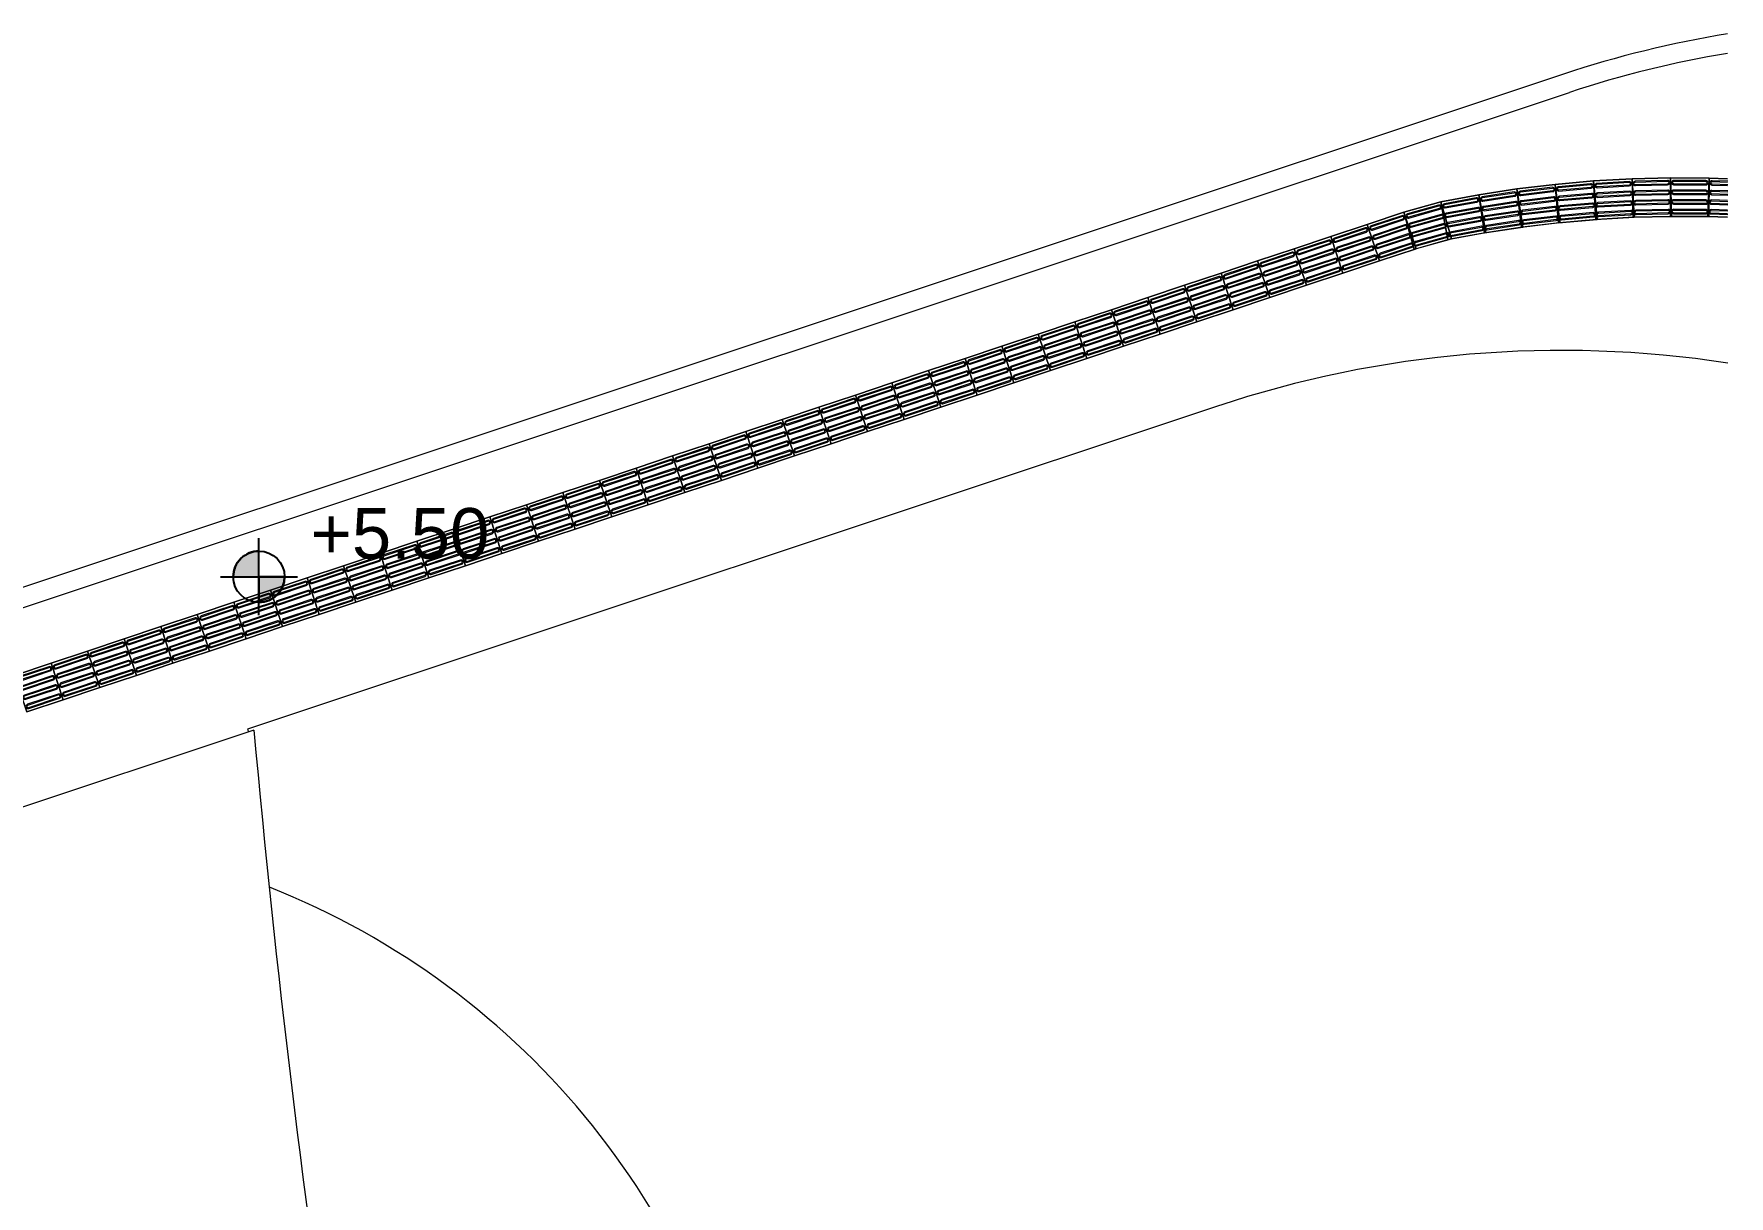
# Model space of a CAD drawing. Header units: millimetres. Extents: x 10569 to 232243, y -25347 to 80743.
# Drawn here: x 115981 to 129177, y 66414 to 75459 of the extents above; entities that cross this region are included whole.
import ezdxf

# ---------------------------------------------------------------- set-up
doc = ezdxf.new("R2010")
doc.units = ezdxf.units.MM
for name, color, linetype, lineweight in [('A-ANNO-NOTE', 131, 'Continuous', 25), ('A-FLOR', 192, 'Continuous', 9), ('A-GENM', 13, 'Continuous', 20)]:
    doc.layers.add(name, color=color, linetype=linetype, lineweight=lineweight)
doc.styles.add('Arial_1', font='arial.ttf', dxfattribs={"height": 393.413174})

# ---------------------------------------------------------------- blocks, each defined once
blk = doc.blocks.new('DLN_Tactile - Directional Tiles-3867766-TENDER DRAFT G_F')
at = {"layer": 'A-GENM'}
for p, q in [((150, 150), (-150, 150)), ((-150, 150), (-150, -150)), ((-150, -150), (-150, 150)), ((-150, 150), (150, 150)), ((150, -150), (150, 150)), ((150, 150), (150, -150)), ((-129.5, 125.5), (-129.5, -125.5)), ((-123.5, -125.5), (-123.5, 125.5)), ((-101.5, 125.5), (-101.5, -125.5)), ((-95.5, -125.5), (-95.5, 125.5)), ((-54.5, 125.5), (-54.5, -125.5)), ((-48.5, -125.5), (-48.5, 125.5)), ((-26.5, 125.5), (-26.5, -125.5)), ((-20.5, -125.5), (-20.5, 125.5)), ((20.5, 125.5), (20.5, -125.5)), ((26.5, -125.5), (26.5, 125.5)), ((48.5, 125.5), (48.5, -125.5)), ((54.5, -125.5), (54.5, 125.5)), ((95.5, 125.5), (95.5, -125.5)), ((101.5, -125.5), (101.5, 125.5)), ((123.5, 125.5), (123.5, -125.5)), ((129.5, -125.5), (129.5, 125.5)), ((-150, -150), (150, -150)), ((150, -150), (-150, -150))]:
    blk.add_line(p, q, dxfattribs=at)
for centre, radius, start, end in [((-112.5, 125.5), 17, 360, 180), ((-112.5, 125.5), 11, 360, 180), ((-37.5, 125.5), 17, 360, 180), ((-37.5, 125.5), 11, 360, 180), ((37.5, 125.5), 17, 360, 180), ((37.5, 125.5), 11, 360, 180), ((112.5, 125.5), 17, 360, 180), ((112.5, 125.5), 11, 360, 180), ((-112.5, -125.5), 17, 180, 360), ((-112.5, -125.5), 11, 180, 360), ((-37.5, -125.5), 17, 180, 360), ((-37.5, -125.5), 11, 180, 360), ((37.5, -125.5), 17, 180, 360), ((37.5, -125.5), 11, 180, 360), ((112.5, -125.5), 17, 180, 360), ((112.5, -125.5), 11, 180, 360)]:
    blk.add_arc(centre, radius, start, end, dxfattribs=at)
blk = doc.blocks.new('DLN_Tactile - Directional Tiles-V762-TENDER DRAFT G_F')
at = {"layer": 'A-GENM'}
for p, q in [((150, 150), (-150, 150)), ((-150, 150), (-150, -150)), ((-150, -142.9), (-150, 150)), ((-150, 150), (150, 150)), ((150, -150), (150, 150)), ((150, 150), (150, -150)), ((-129.5, 125.5), (-129.5, -125.5)), ((-123.5, -125.5), (-123.5, 125.5)), ((-101.5, 125.5), (-101.5, -125.5)), ((-95.5, -125.5), (-95.5, 125.5)), ((-54.5, 125.5), (-54.5, -125.5)), ((-48.5, -125.5), (-48.5, 125.5)), ((-26.5, 125.5), (-26.5, -125.5)), ((-20.5, -125.5), (-20.5, 125.5)), ((20.5, 125.5), (20.5, -125.5)), ((26.5, -125.5), (26.5, 125.5)), ((48.5, 125.5), (48.5, -125.5)), ((54.5, -125.5), (54.5, 125.5)), ((95.5, 125.5), (95.5, -125.5)), ((101.5, -125.5), (101.5, 125.5)), ((123.5, 125.5), (123.5, -125.5)), ((129.5, -125.5), (129.5, 125.5)), ((-150, -150), (-150, -142.9)), ((-150, -150), (150, -150)), ((150, -150), (-150, -150))]:
    blk.add_line(p, q, dxfattribs=at)
for centre, radius, start, end in [((-112.5, 125.5), 17, 360, 180), ((-112.5, 125.5), 11, 360, 180), ((-37.5, 125.5), 17, 360, 180), ((-37.5, 125.5), 11, 360, 180), ((37.5, 125.5), 17, 360, 180), ((37.5, 125.5), 11, 360, 180), ((112.5, 125.5), 17, 360, 180), ((112.5, 125.5), 11, 360, 180), ((-112.5, -125.5), 17, 180, 360), ((-112.5, -125.5), 11, 180, 360), ((-37.5, -125.5), 17, 180, 360), ((-37.5, -125.5), 11, 180, 360), ((37.5, -125.5), 17, 180, 360), ((37.5, -125.5), 11, 180, 360), ((112.5, -125.5), 17, 180, 360), ((112.5, -125.5), 11, 180, 360)]:
    blk.add_arc(centre, radius, start, end, dxfattribs=at)
blk = doc.blocks.new('DLN_Tactile - Directional Tiles-V763-TENDER DRAFT G_F')
at = {"layer": 'A-GENM'}
for p, q in [((150, 150), (-150, 150)), ((-150, 150), (-150, -150)), ((-150, 143), (-150, 150)), ((-150, 150), (150, 150)), ((-150, -136), (-150, 143)), ((150, -150), (150, 150)), ((150, 150), (150, -150)), ((-129, 126), (-129, -125)), ((-123, -125), (-123, 126)), ((-101, 126), (-101, -125)), ((-95, -125), (-95, 126)), ((-54, 126), (-54, -125)), ((-48, -125), (-48, 126)), ((-26, 126), (-26, -125)), ((-20, -125), (-20, 126)), ((21, 126), (21, -125)), ((27, -125), (27, 126)), ((49, 126), (49, -125)), ((55, -125), (55, 126)), ((96, 126), (96, -125)), ((102, -125), (102, 126)), ((124, 126), (124, -125)), ((130, -125), (130, 126)), ((-150, -150), (-150, -136)), ((-150, -150), (150, -150)), ((150, -150), (-150, -150))]:
    blk.add_line(p, q, dxfattribs=at)
for centre, radius, start, end in [((-112, 126), 17, 360, 180), ((-112, 126), 11, 360, 180), ((-37, 126), 17, 360, 180), ((-37, 126), 11, 360, 180), ((38, 126), 17, 360, 180), ((38, 126), 11, 360, 180), ((113, 126), 17, 360, 180), ((113, 126), 11, 360, 180), ((-112, -125), 17, 180, 360), ((-112, -125), 11, 180, 360), ((-37, -125), 17, 180, 360), ((-37, -125), 11, 180, 360), ((38, -125), 17, 180, 360), ((38, -125), 11, 180, 360), ((113, -125), 17, 180, 360), ((113, -125), 11, 180, 360)]:
    blk.add_arc(centre, radius, start, end, dxfattribs=at)
blk = doc.blocks.new('DLN_Tactile - Directional Tiles-V764-TENDER DRAFT G_F')
at = {"layer": 'A-GENM'}
for p, q in [((150, 150), (-150, 150)), ((-150, 150), (-150, -150)), ((-150, 136), (-150, 150)), ((-150, 150), (150, 150)), ((-150, -145), (-150, 136)), ((150, -150), (150, 150)), ((150, 150), (150, -150)), ((-129, 126), (-129, -125)), ((-123, -125), (-123, 126)), ((-101, 126), (-101, -125)), ((-95, -125), (-95, 126)), ((-54, 126), (-54, -125)), ((-48, -125), (-48, 126)), ((-26, 126), (-26, -125)), ((-20, -125), (-20, 126)), ((21, 126), (21, -125)), ((27, -125), (27, 126)), ((49, 126), (49, -125)), ((55, -125), (55, 126)), ((96, 126), (96, -125)), ((102, -125), (102, 126)), ((124, 126), (124, -125)), ((130, -125), (130, 126)), ((-150, -150), (-150, -145)), ((-150, -150), (150, -150)), ((150, -150), (-150, -150))]:
    blk.add_line(p, q, dxfattribs=at)
for centre, radius, start, end in [((-112, 126), 17, 360, 180), ((-112, 126), 11, 360, 180), ((-37, 126), 17, 360, 180), ((-37, 126), 11, 360, 180), ((38, 126), 17, 360, 180), ((38, 126), 11, 360, 180), ((113, 126), 17, 360, 180), ((113, 126), 11, 360, 180), ((-112, -125), 17, 180, 360), ((-112, -125), 11, 180, 360), ((-37, -125), 17, 180, 360), ((-37, -125), 11, 180, 360), ((38, -125), 17, 180, 360), ((38, -125), 11, 180, 360), ((113, -125), 17, 180, 360), ((113, -125), 11, 180, 360)]:
    blk.add_arc(centre, radius, start, end, dxfattribs=at)
blk = doc.blocks.new('DLN_Tactile - Directional Tiles-V765-TENDER DRAFT G_F')
at = {"layer": 'A-GENM'}
for p, q in [((150, 150), (-150, 150)), ((-150, 150), (-150, -150)), ((-150, 145), (-150, 150)), ((-150, 150), (150, 150)), ((-150, -145), (-150, 145)), ((150, -150), (150, 150)), ((150, 150), (150, -150)), ((-129, 126), (-129, -125)), ((-123, -125), (-123, 126)), ((-101, 126), (-101, -125)), ((-95, -125), (-95, 126)), ((-54, 126), (-54, -125)), ((-48, -125), (-48, 126)), ((-26, 126), (-26, -125)), ((-20, -125), (-20, 126)), ((21, 126), (21, -125)), ((27, -125), (27, 126)), ((49, 126), (49, -125)), ((55, -125), (55, 126)), ((96, 126), (96, -125)), ((102, -125), (102, 126)), ((124, 126), (124, -125)), ((130, -125), (130, 126)), ((-150, -150), (-150, -145)), ((-150, -150), (150, -150)), ((150, -150), (-150, -150))]:
    blk.add_line(p, q, dxfattribs=at)
for centre, radius, start, end in [((-112, 126), 17, 360, 180), ((-112, 126), 11, 360, 180), ((-37, 126), 17, 360, 180), ((-37, 126), 11, 360, 180), ((38, 126), 17, 360, 180), ((38, 126), 11, 360, 180), ((113, 126), 17, 360, 180), ((113, 126), 11, 360, 180), ((-112, -125), 17, 180, 360), ((-112, -125), 11, 180, 360), ((-37, -125), 17, 180, 360), ((-37, -125), 11, 180, 360), ((38, -125), 17, 180, 360), ((38, -125), 11, 180, 360), ((113, -125), 17, 180, 360), ((113, -125), 11, 180, 360)]:
    blk.add_arc(centre, radius, start, end, dxfattribs=at)
blk = doc.blocks.new('DLN_Tactile - Directional Tiles-V766-TENDER DRAFT G_F')
at = {"layer": 'A-GENM'}
for p, q in [((150, 150), (-150, 150)), ((-150, 150), (-150, -150)), ((-150, 145), (-150, 150)), ((-150, 150), (150, 150)), ((-150, -145), (-150, 145)), ((150, -150), (150, 150)), ((150, 150), (150, -150)), ((-129, 126), (-129, -125)), ((-123, -125), (-123, 126)), ((-101, 126), (-101, -125)), ((-95, -125), (-95, 126)), ((-54, 126), (-54, -125)), ((-48, -125), (-48, 126)), ((-26, 126), (-26, -125)), ((-20, -125), (-20, 126)), ((21, 126), (21, -125)), ((27, -125), (27, 126)), ((49, 126), (49, -125)), ((55, -125), (55, 126)), ((96, 126), (96, -125)), ((102, -125), (102, 126)), ((124, 126), (124, -125)), ((130, -125), (130, 126)), ((-150, -150), (-150, -145)), ((-150, -150), (150, -150)), ((150, -150), (-150, -150))]:
    blk.add_line(p, q, dxfattribs=at)
for centre, radius, start, end in [((-112, 126), 17, 360, 180), ((-112, 126), 11, 360, 180), ((-37, 126), 17, 360, 180), ((-37, 126), 11, 360, 180), ((38, 126), 17, 360, 180), ((38, 126), 11, 360, 180), ((113, 126), 17, 360, 180), ((113, 126), 11, 360, 180), ((-112, -125), 17, 180, 360), ((-112, -125), 11, 180, 360), ((-37, -125), 17, 180, 360), ((-37, -125), 11, 180, 360), ((38, -125), 17, 180, 360), ((38, -125), 11, 180, 360), ((113, -125), 17, 180, 360), ((113, -125), 11, 180, 360)]:
    blk.add_arc(centre, radius, start, end, dxfattribs=at)
blk = doc.blocks.new('DLN_Tactile - Directional Tiles-V767-TENDER DRAFT G_F')
at = {"layer": 'A-GENM'}
for p, q in [((150, 150), (-150, 150)), ((-150, 150), (-150, -150)), ((-150, 145), (-150, 150)), ((-150, 150), (150, 150)), ((-150, -145), (-150, 145)), ((150, -150), (150, 150)), ((150, 150), (150, -150)), ((-129, 126), (-129, -125)), ((-123, -125), (-123, 126)), ((-101, 126), (-101, -125)), ((-95, -125), (-95, 126)), ((-54, 126), (-54, -125)), ((-48, -125), (-48, 126)), ((-26, 126), (-26, -125)), ((-20, -125), (-20, 126)), ((21, 126), (21, -125)), ((27, -125), (27, 126)), ((49, 126), (49, -125)), ((55, -125), (55, 126)), ((96, 126), (96, -125)), ((102, -125), (102, 126)), ((124, 126), (124, -125)), ((130, -125), (130, 126)), ((-150, -150), (-150, -145)), ((-150, -150), (150, -150)), ((150, -150), (-150, -150))]:
    blk.add_line(p, q, dxfattribs=at)
for centre, radius, start, end in [((-112, 126), 17, 360, 180), ((-112, 126), 11, 360, 180), ((-37, 126), 17, 360, 180), ((-37, 126), 11, 360, 180), ((38, 126), 17, 360, 180), ((38, 126), 11, 360, 180), ((113, 126), 17, 360, 180), ((113, 126), 11, 360, 180), ((-112, -125), 17, 180, 360), ((-112, -125), 11, 180, 360), ((-37, -125), 17, 180, 360), ((-37, -125), 11, 180, 360), ((38, -125), 17, 180, 360), ((38, -125), 11, 180, 360), ((113, -125), 17, 180, 360), ((113, -125), 11, 180, 360)]:
    blk.add_arc(centre, radius, start, end, dxfattribs=at)
blk = doc.blocks.new('DLN_Tactile - Directional Tiles-V768-TENDER DRAFT G_F')
at = {"layer": 'A-GENM'}
for p, q in [((150, 150), (-150, 150)), ((-150, 150), (-150, -150)), ((-150, 145), (-150, 150)), ((-150, 150), (150, 150)), ((-150, -145), (-150, 145)), ((150, -150), (150, 150)), ((150, 150), (150, -150)), ((-129, 126), (-129, -125)), ((-123, -125), (-123, 126)), ((-101, 126), (-101, -125)), ((-95, -125), (-95, 126)), ((-54, 126), (-54, -125)), ((-48, -125), (-48, 126)), ((-26, 126), (-26, -125)), ((-20, -125), (-20, 126)), ((21, 126), (21, -125)), ((27, -125), (27, 126)), ((49, 126), (49, -125)), ((55, -125), (55, 126)), ((96, 126), (96, -125)), ((102, -125), (102, 126)), ((124, 126), (124, -125)), ((130, -125), (130, 126)), ((-150, -150), (-150, -145)), ((-150, -150), (150, -150)), ((150, -150), (-150, -150))]:
    blk.add_line(p, q, dxfattribs=at)
for centre, radius, start, end in [((-112, 126), 17, 360, 180), ((-112, 126), 11, 360, 180), ((-37, 126), 17, 360, 180), ((-37, 126), 11, 360, 180), ((38, 126), 17, 360, 180), ((38, 126), 11, 360, 180), ((113, 126), 17, 360, 180), ((113, 126), 11, 360, 180), ((-112, -125), 17, 180, 360), ((-112, -125), 11, 180, 360), ((-37, -125), 17, 180, 360), ((-37, -125), 11, 180, 360), ((38, -125), 17, 180, 360), ((38, -125), 11, 180, 360), ((113, -125), 17, 180, 360), ((113, -125), 11, 180, 360)]:
    blk.add_arc(centre, radius, start, end, dxfattribs=at)
blk = doc.blocks.new('DLN_Tactile - Directional Tiles-V769-TENDER DRAFT G_F')
at = {"layer": 'A-GENM'}
for p, q in [((150, 150), (-150, 150)), ((-150, 150), (-150, -150)), ((-150, 145), (-150, 150)), ((-150, 150), (150, 150)), ((-150, -145), (-150, 145)), ((150, -150), (150, 150)), ((150, 150), (150, -150)), ((-129, 126), (-129, -125)), ((-123, -125), (-123, 126)), ((-101, 126), (-101, -125)), ((-95, -125), (-95, 126)), ((-54, 126), (-54, -125)), ((-48, -125), (-48, 126)), ((-26, 126), (-26, -125)), ((-20, -125), (-20, 126)), ((21, 126), (21, -125)), ((27, -125), (27, 126)), ((49, 126), (49, -125)), ((55, -125), (55, 126)), ((96, 126), (96, -125)), ((102, -125), (102, 126)), ((124, 126), (124, -125)), ((130, -125), (130, 126)), ((-150, -150), (-150, -145)), ((-150, -150), (150, -150)), ((150, -150), (-150, -150))]:
    blk.add_line(p, q, dxfattribs=at)
for centre, radius, start, end in [((-112, 126), 17, 360, 180), ((-112, 126), 11, 360, 180), ((-37, 126), 17, 360, 180), ((-37, 126), 11, 360, 180), ((38, 126), 17, 360, 180), ((38, 126), 11, 360, 180), ((113, 126), 17, 360, 180), ((113, 126), 11, 360, 180), ((-112, -125), 17, 180, 360), ((-112, -125), 11, 180, 360), ((-37, -125), 17, 180, 360), ((-37, -125), 11, 180, 360), ((38, -125), 17, 180, 360), ((38, -125), 11, 180, 360), ((113, -125), 17, 180, 360), ((113, -125), 11, 180, 360)]:
    blk.add_arc(centre, radius, start, end, dxfattribs=at)
blk = doc.blocks.new('DLN_Tactile - Directional Tiles-V770-TENDER DRAFT G_F')
at = {"layer": 'A-GENM'}
for p, q in [((150, 150), (-150, 150)), ((-150, 150), (-150, -150)), ((-150, 145), (-150, 150)), ((-150, 150), (150, 150)), ((-150, -145), (-150, 145)), ((150, -150), (150, 150)), ((150, 150), (150, -150)), ((-129, 126), (-129, -125)), ((-123, -125), (-123, 126)), ((-101, 126), (-101, -125)), ((-95, -125), (-95, 126)), ((-54, 126), (-54, -125)), ((-48, -125), (-48, 126)), ((-26, 126), (-26, -125)), ((-20, -125), (-20, 126)), ((21, 126), (21, -125)), ((27, -125), (27, 126)), ((49, 126), (49, -125)), ((55, -125), (55, 126)), ((96, 126), (96, -125)), ((102, -125), (102, 126)), ((124, 126), (124, -125)), ((130, -125), (130, 126)), ((-150, -150), (-150, -145)), ((-150, -150), (150, -150)), ((150, -150), (-150, -150))]:
    blk.add_line(p, q, dxfattribs=at)
for centre, radius, start, end in [((-112, 126), 17, 360, 180), ((-112, 126), 11, 360, 180), ((-37, 126), 17, 360, 180), ((-37, 126), 11, 360, 180), ((38, 126), 17, 360, 180), ((38, 126), 11, 360, 180), ((113, 126), 17, 360, 180), ((113, 126), 11, 360, 180), ((-112, -125), 17, 180, 360), ((-112, -125), 11, 180, 360), ((-37, -125), 17, 180, 360), ((-37, -125), 11, 180, 360), ((38, -125), 17, 180, 360), ((38, -125), 11, 180, 360), ((113, -125), 17, 180, 360), ((113, -125), 11, 180, 360)]:
    blk.add_arc(centre, radius, start, end, dxfattribs=at)
blk = doc.blocks.new('DLN_Tactile - Directional Tiles-V771-TENDER DRAFT G_F')
at = {"layer": 'A-GENM'}
for p, q in [((150, 150), (-150, 150)), ((-150, 150), (-150, -5)), ((-150, 145), (-150, 150)), ((-150, 150), (150, 150)), ((-150, -5), (-150, 145)), ((150, 6), (150, 150)), ((150, 150), (150, 6)), ((-129, 126), (-129, -5)), ((-123, -4), (-123, 126)), ((-101, 126), (-101, -4)), ((-95, -3), (-95, 126)), ((-54, 126), (-54, -2)), ((-48, -2), (-48, 126)), ((-26, 126), (-26, -1)), ((-20, 0), (-20, 126)), ((21, 126), (21, 1)), ((27, 1), (27, 126)), ((49, 126), (49, 2)), ((55, 2), (55, 126)), ((96, 126), (96, 4)), ((102, 4), (102, 126)), ((124, 126), (124, 5)), ((130, 5), (130, 126))]:
    blk.add_line(p, q, dxfattribs=at)
for centre, radius in [((-112, 126), 17), ((-112, 126), 11), ((-37, 126), 17), ((-37, 126), 11), ((38, 126), 17), ((38, 126), 11), ((113, 126), 17), ((113, 126), 11)]:
    blk.add_arc(centre, radius, 360, 180, dxfattribs=at)
blk = doc.blocks.new('DLN_Slab Level Mark - FFL-2mm_Type 2-2670450-TENDER DRAFT G_F')
at = {"layer": 'A-ANNO-NOTE', "lineweight": 5}
h = blk.add_hatch(color=256, dxfattribs=at)
edge = h.paths.add_edge_path(flags=0)
edge.add_arc((0, 0), 1, 0, 90, ccw=False)
edge.add_line((1, 0), (0, 0))
edge.add_line((0, 0), (0, 1))
h = blk.add_hatch(color=256, dxfattribs=at)
edge = h.paths.add_edge_path(flags=0)
edge.add_arc((0, 0), 1, 180, 270, ccw=False)
edge.add_line((-1, 0), (0, 0))
edge.add_line((0, 0), (0, -1))
at = {"layer": 'A-ANNO-NOTE'}
for p, q in [((0, 1.5), (0, -1.5)), ((0, 1), (0, 0)), ((0, 0), (-1, 0)), ((0, -1), (0, 0)), ((0, 0), (1, 0)), ((-1.5, 0), (1.5, 0))]:
    blk.add_line(p, q, dxfattribs=at)
blk.add_circle((0, 0), 1, dxfattribs=at)
for start, end in [(360, 90), (180, 270)]:
    blk.add_arc((0, 0), 1, start, end, dxfattribs=at)

msp = doc.modelspace()

# ---------------------------------------------------------------- linework, layer by layer
at = {"layer": 'A-FLOR'}
for p, q in [((127888.52768, 75145.62407), (105913.11462, 67825.92216)), ((105960.5171, 67683.60911), (127935.71764, 75003.24023)), ((125187.73342, 72559.6044), (117644.40209, 70047.02652)), ((117694.08668, 70040.31626), (113164.15254, 68530.37227)), ((117644.40209, 70047.02652), (117651.31453, 70026.05919))]:
    msp.add_line(p, q, dxfattribs=at)
for centre, radius, start, end in [((130448.16978, 67460.68865), 8100, 99.109864745, 108.421507289), ((130448.16978, 67460.68865), 7950, 99.282747608, 108.423108742), ((127873.87406, 64495.19813), 8500, 81.256305534, 108.4221926), ((207281.99818, 78093.99791), 89949.18384, 185.1369086619, 188.7048375254), ((115571.94882, 63143.95281), 6100, 9.078292012, 68.433923993)]:
    msp.add_arc(centre, radius, start, end, dxfattribs=at)

# ---------------------------------------------------------------- block references
at = {"layer": 'A-ANNO-NOTE', "xscale": 200, "yscale": 200, "zscale": 200, "rotation": 89.99999999999993}
msp.add_blockref('DLN_Slab Level Mark - FFL-2mm_Type 2-2670450-TENDER DRAFT G_F', (117732.81962, 71233.88143), dxfattribs=at)
at = {"layer": 'A-GENM'}
for name, p, rotation in [('DLN_Tactile - Directional Tiles-V767-TENDER DRAFT G_F', (127986.16249, 74151.26836), 95.06296014306045), ('DLN_Tactile - Directional Tiles-V768-TENDER DRAFT G_F', (128280.6217, 74172.68751), 93.25784717669791), ('DLN_Tactile - Directional Tiles-V769-TENDER DRAFT G_F', (128575.61785, 74184.82938), 91.45601703522347), ('DLN_Tactile - Directional Tiles-V770-TENDER DRAFT G_F', (128870.92587, 74187.76486), 89.68302802416865), ('DLN_Tactile - Directional Tiles-V771-TENDER DRAFT G_F', (129166.07206, 74181.45886), 87.86902108141331), ('DLN_Tactile - Directional Tiles-V764-TENDER DRAFT G_F', (127108.66854, 74032.04195), 100.4277738129995), ('DLN_Tactile - Directional Tiles-V765-TENDER DRAFT G_F', (127399.86894, 74080.94402), 98.63799749986221), ('DLN_Tactile - Directional Tiles-V766-TENDER DRAFT G_F', (127692.41167, 74120.67271), 96.82945552525014), ('DLN_Tactile - Directional Tiles-V762-TENDER DRAFT G_F', (126550.37735, 73881.29326), 108.4345610910641), ('DLN_Tactile - Directional Tiles-V763-TENDER DRAFT G_F', (126830.3147, 73967.3474), 105.7408169272482), ('DLN_Tactile - Directional Tiles-3867766-TENDER DRAFT G_F', (126265.77172, 73786.42686), 108.4345610910641), ('DLN_Tactile - Directional Tiles-3867766-TENDER DRAFT G_F', (125696.56045, 73596.69405), 108.4345610910641), ('DLN_Tactile - Directional Tiles-3867766-TENDER DRAFT G_F', (125981.16609, 73691.56046), 108.4345610910641), ('DLN_Tactile - Directional Tiles-3867766-TENDER DRAFT G_F', (125411.95482, 73501.82765), 108.4345610910641), ('DLN_Tactile - Directional Tiles-3867766-TENDER DRAFT G_F', (124842.74356, 73312.09484), 108.4345610910641), ('DLN_Tactile - Directional Tiles-3867766-TENDER DRAFT G_F', (125127.34919, 73406.96125), 108.4345610910641), ('DLN_Tactile - Directional Tiles-3867766-TENDER DRAFT G_F', (124558.13793, 73217.22844), 108.4345610910641), ('DLN_Tactile - Directional Tiles-3867766-TENDER DRAFT G_F', (124273.5323, 73122.36203), 108.4345610910641), ('DLN_Tactile - Directional Tiles-3867766-TENDER DRAFT G_F', (123704.32103, 72932.62923), 108.4345610910641), ('DLN_Tactile - Directional Tiles-3867766-TENDER DRAFT G_F', (123988.92667, 73027.49563), 108.4345610910641), ('DLN_Tactile - Directional Tiles-3867766-TENDER DRAFT G_F', (123419.7154, 72837.76282), 108.4345610910641), ('DLN_Tactile - Directional Tiles-3867766-TENDER DRAFT G_F', (123135.10977, 72742.89642), 108.4345610910641), ('DLN_Tactile - Directional Tiles-3867766-TENDER DRAFT G_F', (122565.89851, 72553.16361), 108.4345610910641), ('DLN_Tactile - Directional Tiles-3867766-TENDER DRAFT G_F', (122850.50414, 72648.03001), 108.4345610910641), ('DLN_Tactile - Directional Tiles-3867766-TENDER DRAFT G_F', (122281.29288, 72458.29721), 108.4345610910641), ('DLN_Tactile - Directional Tiles-3867766-TENDER DRAFT G_F', (121712.08161, 72268.5644), 108.4345610910641), ('DLN_Tactile - Directional Tiles-3867766-TENDER DRAFT G_F', (121996.68725, 72363.4308), 108.4345610910641), ('DLN_Tactile - Directional Tiles-3867766-TENDER DRAFT G_F', (121427.47598, 72173.698), 108.4345610910641), ('DLN_Tactile - Directional Tiles-3867766-TENDER DRAFT G_F', (121142.87035, 72078.83159), 108.4345610910641), ('DLN_Tactile - Directional Tiles-3867766-TENDER DRAFT G_F', (120573.65909, 71889.09878), 108.4345610910641), ('DLN_Tactile - Directional Tiles-3867766-TENDER DRAFT G_F', (120858.26472, 71983.96519), 108.4345610910641), ('DLN_Tactile - Directional Tiles-3867766-TENDER DRAFT G_F', (120289.05346, 71794.23238), 108.4345610910641), ('DLN_Tactile - Directional Tiles-3867766-TENDER DRAFT G_F', (119719.84219, 71604.49957), 108.4345610910641), ('DLN_Tactile - Directional Tiles-3867766-TENDER DRAFT G_F', (120004.44783, 71699.36598), 108.4345610910641), ('DLN_Tactile - Directional Tiles-3867766-TENDER DRAFT G_F', (119435.23656, 71509.63317), 108.4345610910641), ('DLN_Tactile - Directional Tiles-3867766-TENDER DRAFT G_F', (119150.63093, 71414.76676), 108.4345610910641), ('DLN_Tactile - Directional Tiles-3867766-TENDER DRAFT G_F', (118581.41967, 71225.03396), 108.4345610910641), ('DLN_Tactile - Directional Tiles-3867766-TENDER DRAFT G_F', (118866.0253, 71319.90036), 108.4345610910641), ('DLN_Tactile - Directional Tiles-3867766-TENDER DRAFT G_F', (118296.81404, 71130.16755), 108.4345610910641), ('DLN_Tactile - Directional Tiles-3867766-TENDER DRAFT G_F', (117727.60278, 70940.43475), 108.4345610910641), ('DLN_Tactile - Directional Tiles-3867766-TENDER DRAFT G_F', (118012.20841, 71035.30115), 108.4345610910641), ('DLN_Tactile - Directional Tiles-3867766-TENDER DRAFT G_F', (117442.99714, 70845.56834), 108.4345610910641), ('DLN_Tactile - Directional Tiles-3867766-TENDER DRAFT G_F', (117158.39151, 70750.70194), 108.4345610910641), ('DLN_Tactile - Directional Tiles-3867766-TENDER DRAFT G_F', (116589.18025, 70560.96913), 108.4345610910641), ('DLN_Tactile - Directional Tiles-3867766-TENDER DRAFT G_F', (116873.78588, 70655.83553), 108.4345610910641), ('DLN_Tactile - Directional Tiles-3867766-TENDER DRAFT G_F', (116304.57462, 70466.10273), 108.4345610910641), ('DLN_Tactile - Directional Tiles-3867766-TENDER DRAFT G_F', (116019.96899, 70371.23632), 108.4345610910641)]:
    msp.add_blockref(name, p, dxfattribs=dict(at, rotation=rotation))

# ---------------------------------------------------------------- texts
at = {"layer": 'A-ANNO-NOTE', "lineweight": 5, "insert": (118135.61462, 71767.93619), "char_height": 393.413174, "width": 1656, "attachment_point": 1, "line_spacing_factor": 0.938532, "style": 'Arial_1'}
msp.add_mtext('+5.50', dxfattribs=at)

doc.saveas('drawing.dxf')
